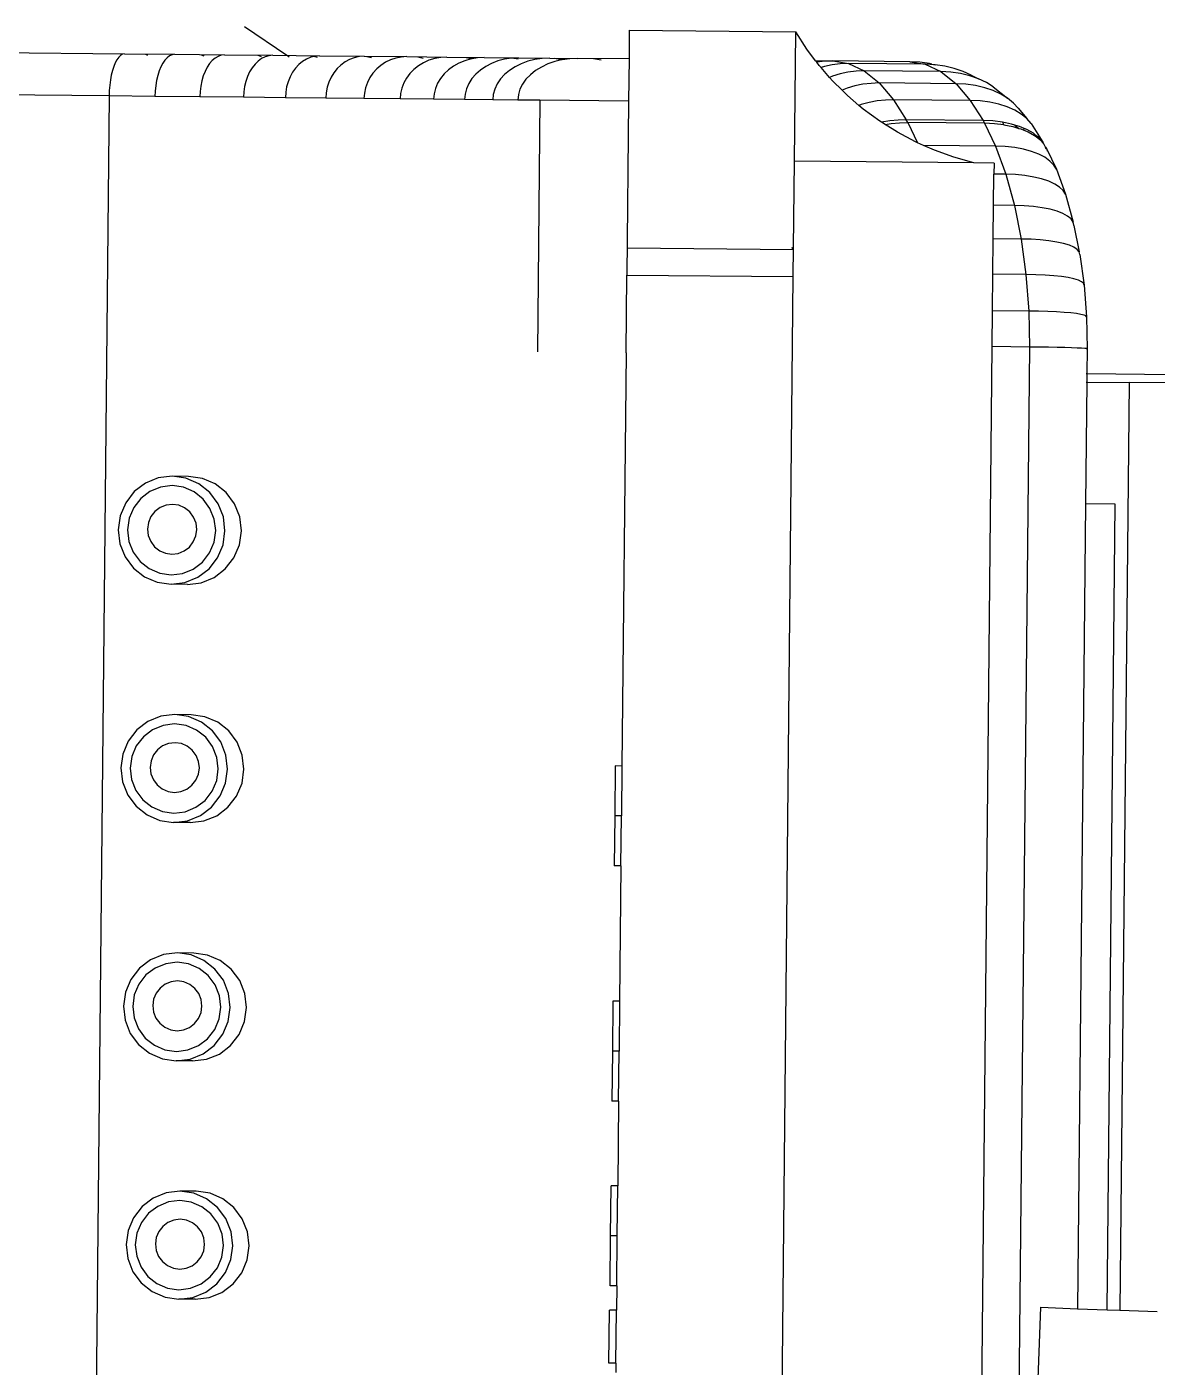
# Model space of a CAD drawing. Extents: x 3485972 to 3601240, y -625657 to -591207.
# Drawn here: x 3495719.3 to 3495878.5, y -607946.4 to -607757.7 of the extents above; entities that cross this region are included whole.
import ezdxf

# ---------------------------------------------------------------- set-up
doc = ezdxf.new("R2010")
doc.units = 0
doc.header["$LTSCALE"] = 6
doc.header["$MEASUREMENT"] = 0
doc.layers.add('medical equipment', color=171, linetype='CONTINUOUS', lineweight=25)

msp = doc.modelspace()

# ---------------------------------------------------------------- linework, layer by layer
at = {"layer": 'medical equipment'}
for p, q in [((3495755.9, -607761.68), (3495749.96, -607757.65)), ((3495804.15, -607758.1), (3495804.11, -607762.16)), ((3495804.15, -607758.1), (3495827.59, -607758.34)), ((3495827.4, -607776.55), (3495827.59, -607758.34)), ((3495829.16, -607760.78), (3495827.59, -607758.34)), ((3495708.17, -607761.2), (3495733.04, -607761.45)), ((3495733.04, -607761.45), (3495732.76, -607761.51)), ((3495733.04, -607761.45), (3495740.08, -607761.52)), ((3495830.4, -607762.43), (3495829.16, -607760.78)), ((3495731.53, -607763.22), (3495731.34, -607763.8)), ((3495731.74, -607762.71), (3495731.53, -607763.22)), ((3495731.97, -607762.28), (3495731.74, -607762.71)), ((3495732.22, -607761.93), (3495731.97, -607762.28)), ((3495732.49, -607761.67), (3495732.22, -607761.93)), ((3495732.76, -607761.51), (3495732.49, -607761.67)), ((3495736.31, -607761.71), (3495736.02, -607761.55)), ((3495738.16, -607763.29), (3495737.92, -607763.87)), ((3495738.43, -607762.78), (3495738.16, -607763.29)), ((3495738.72, -607762.34), (3495738.43, -607762.78)), ((3495739.04, -607762), (3495738.72, -607762.34)), ((3495739.38, -607761.74), (3495739.04, -607762)), ((3495739.73, -607761.58), (3495739.38, -607761.74)), ((3495740.08, -607761.52), (3495739.73, -607761.58)), ((3495740.08, -607761.52), (3495747.1, -607761.59)), ((3495744.25, -607761.79), (3495743.87, -607761.62)), ((3495744.68, -607763.35), (3495744.38, -607763.93)), ((3495745.02, -607762.84), (3495744.68, -607763.35)), ((3495745.39, -607762.41), (3495745.02, -607762.84)), ((3495745.79, -607762.06), (3495745.39, -607762.41)), ((3495746.22, -607761.81), (3495745.79, -607762.06)), ((3495746.65, -607761.65), (3495746.22, -607761.81)), ((3495747.1, -607761.59), (3495746.65, -607761.65)), ((3495747.1, -607761.59), (3495753.92, -607761.66)), ((3495751.42, -607762.91), (3495751.02, -607763.42)), ((3495751.87, -607762.47), (3495751.42, -607762.91)), ((3495752.35, -607762.13), (3495751.87, -607762.47)), ((3495752.35, -607761.87), (3495751.88, -607761.7)), ((3495752.86, -607761.88), (3495752.35, -607762.13)), ((3495753.39, -607761.72), (3495752.86, -607761.88)), ((3495753.92, -607761.66), (3495753.39, -607761.72)), ((3495753.92, -607761.66), (3495760.5, -607761.73)), ((3495756.24, -607761.91), (3495755.99, -607761.75)), ((3495757.6, -607762.97), (3495757.13, -607763.48)), ((3495758.12, -607762.54), (3495757.6, -607762.97)), ((3495758.68, -607762.19), (3495758.12, -607762.54)), ((3495759.27, -607761.94), (3495758.68, -607762.19)), ((3495759.76, -607761.81), (3495759.27, -607761.94)), ((3495759.76, -607761.81), (3495759.65, -607761.78)), ((3495759.88, -607761.78), (3495759.76, -607761.81)), ((3495760.22, -607761.95), (3495759.76, -607761.81)), ((3495760.5, -607761.73), (3495759.88, -607761.78)), ((3495760.5, -607761.73), (3495766.8, -607761.79)), ((3495763.52, -607763.03), (3495762.99, -607763.54)), ((3495764.11, -607762.6), (3495763.52, -607763.03)), ((3495764.74, -607762.25), (3495764.11, -607762.6)), ((3495765.41, -607762), (3495764.74, -607762.25)), ((3495766.1, -607761.85), (3495765.41, -607762)), ((3495766.8, -607761.79), (3495766.1, -607761.85)), ((3495766.8, -607761.79), (3495772.79, -607761.85)), ((3495767.82, -607762.03), (3495767.16, -607761.86)), ((3495769.15, -607763.08), (3495768.56, -607763.59)), ((3495769.8, -607762.65), (3495769.15, -607763.08)), ((3495770.5, -607762.31), (3495769.8, -607762.65)), ((3495771.24, -607762.06), (3495770.5, -607762.31)), ((3495772.01, -607761.91), (3495771.24, -607762.06)), ((3495772.79, -607761.85), (3495772.01, -607761.91)), ((3495772.79, -607761.85), (3495778.43, -607761.91)), ((3495774.44, -607763.14), (3495773.8, -607763.64)), ((3495775.09, -607762.1), (3495774.35, -607761.93)), ((3495775.15, -607762.71), (3495774.44, -607763.14)), ((3495775.92, -607762.37), (3495775.15, -607762.71)), ((3495776.73, -607762.12), (3495775.92, -607762.37)), ((3495777.58, -607761.96), (3495776.73, -607762.12)), ((3495778.43, -607761.91), (3495777.58, -607761.96)), ((3495778.43, -607761.91), (3495783.69, -607761.96)), ((3495779.38, -607763.19), (3495778.68, -607763.69)), ((3495780.15, -607762.76), (3495779.38, -607763.19)), ((3495780.98, -607762.42), (3495780.15, -607762.76)), ((3495781.86, -607762.17), (3495780.98, -607762.42)), ((3495781.86, -607762.17), (3495781.17, -607762)), ((3495781.93, -607762.15), (3495781.86, -607762.17)), ((3495782.01, -607762.17), (3495781.93, -607762.15)), ((3495782.76, -607762.01), (3495782.01, -607762.17)), ((3495783.69, -607761.96), (3495782.76, -607762.01)), ((3495783.93, -607763.23), (3495783.18, -607763.74)), ((3495783.69, -607761.96), (3495788.53, -607762.01)), ((3495784.75, -607762.8), (3495783.93, -607763.23)), ((3495785.64, -607762.46), (3495784.75, -607762.8)), ((3495786.57, -607762.21), (3495785.64, -607762.46)), ((3495787.54, -607762.06), (3495786.57, -607762.21)), ((3495788.06, -607763.27), (3495787.27, -607763.78)), ((3495787.61, -607762.06), (3495787.54, -607762.06)), ((3495788.53, -607762.01), (3495787.61, -607762.06)), ((3495788.51, -607762.23), (3495787.61, -607762.06)), ((3495788.93, -607762.85), (3495788.06, -607763.27)), ((3495788.53, -607762.01), (3495792.94, -607762.05)), ((3495789.87, -607762.5), (3495788.93, -607762.85)), ((3495790.86, -607762.26), (3495789.87, -607762.5)), ((3495791.89, -607762.1), (3495790.86, -607762.26)), ((3495791.76, -607763.31), (3495790.93, -607763.81)), ((3495792.67, -607762.88), (3495791.76, -607763.31)), ((3495792.94, -607762.05), (3495791.89, -607762.1)), ((3495793.65, -607762.54), (3495792.67, -607762.88)), ((3495792.94, -607762.05), (3495796.87, -607762.09)), ((3495794.58, -607762.29), (3495793.6, -607762.12)), ((3495794.58, -607762.29), (3495793.65, -607762.54)), ((3495794.69, -607762.29), (3495794.58, -607762.29)), ((3495795.77, -607762.14), (3495794.69, -607762.29)), ((3495796.87, -607762.09), (3495795.77, -607762.14)), ((3495804.11, -607762.16), (3495796.87, -607762.09)), ((3495800.17, -607762.35), (3495799.12, -607762.18)), ((3495804.11, -607762.16), (3495804.05, -607768.12)), ((3495830.4, -607762.43), (3495832.84, -607762.45)), ((3495830.57, -607762.65), (3495830.4, -607762.43)), ((3495831.7, -607762.5), (3495830.57, -607762.65)), ((3495830.91, -607763.11), (3495830.57, -607762.65)), ((3495831.17, -607763.4), (3495830.91, -607763.11)), ((3495831.65, -607763.25), (3495831.17, -607763.4)), ((3495832.74, -607763.01), (3495831.65, -607763.25)), ((3495832.84, -607762.45), (3495831.7, -607762.5)), ((3495833.87, -607762.86), (3495832.74, -607763.01)), ((3495843.65, -607762.56), (3495832.84, -607762.45)), ((3495832.84, -607762.45), (3495835.02, -607762.8)), ((3495835.02, -607762.8), (3495833.87, -607762.86)), ((3495845.83, -607762.91), (3495835.02, -607762.8)), ((3495835.02, -607762.8), (3495837.23, -607763.85)), ((3495845.06, -607762.63), (3495843.65, -607762.56)), ((3495843.65, -607762.56), (3495845.83, -607762.91)), ((3495846.44, -607762.83), (3495845.06, -607762.63)), ((3495847.24, -607762.99), (3495845.83, -607762.91)), ((3495845.83, -607762.91), (3495848.05, -607763.96)), ((3495846.76, -607762.91), (3495846.44, -607762.83)), ((3495846.76, -607762.91), (3495847.24, -607762.99)), ((3495848.61, -607763.19), (3495847.24, -607762.99)), ((3495849.93, -607763.5), (3495848.61, -607763.19)), ((3495731.05, -607765.14), (3495730.95, -607765.87)), ((3495731.18, -607764.44), (3495731.05, -607765.14)), ((3495731.34, -607763.8), (3495731.18, -607764.44)), ((3495737.55, -607765.2), (3495737.43, -607765.93)), ((3495737.72, -607764.51), (3495737.55, -607765.2)), ((3495737.92, -607763.87), (3495737.72, -607764.51)), ((3495744.13, -607764.57), (3495743.93, -607765.27)), ((3495744.38, -607763.93), (3495744.13, -607764.57)), ((3495750.36, -607764.64), (3495750.12, -607765.33)), ((3495750.66, -607764), (3495750.36, -607764.64)), ((3495751.02, -607763.42), (3495750.66, -607764)), ((3495756.37, -607764.7), (3495756.09, -607765.39)), ((3495756.72, -607764.06), (3495756.37, -607764.7)), ((3495757.13, -607763.48), (3495756.72, -607764.06)), ((3495762.13, -607764.75), (3495761.81, -607765.44)), ((3495762.52, -607764.11), (3495762.13, -607764.75)), ((3495762.99, -607763.54), (3495762.52, -607764.11)), ((3495767.6, -607764.81), (3495767.25, -607765.5)), ((3495768.04, -607764.17), (3495767.6, -607764.81)), ((3495768.56, -607763.59), (3495768.04, -607764.17)), ((3495772.75, -607764.86), (3495772.37, -607765.55)), ((3495773.23, -607764.22), (3495772.75, -607764.86)), ((3495773.8, -607763.64), (3495773.23, -607764.22)), ((3495777.55, -607764.91), (3495777.14, -607765.6)), ((3495778.07, -607764.27), (3495777.55, -607764.91)), ((3495778.68, -607763.69), (3495778.07, -607764.27)), ((3495781.98, -607764.95), (3495781.54, -607765.64)), ((3495782.53, -607764.31), (3495781.98, -607764.95)), ((3495783.18, -607763.74), (3495782.53, -607764.31)), ((3495786, -607764.99), (3495785.53, -607765.68)), ((3495786.58, -607764.36), (3495786, -607764.99)), ((3495787.27, -607763.78), (3495786.58, -607764.36)), ((3495789.59, -607765.03), (3495789.11, -607765.72)), ((3495790.21, -607764.39), (3495789.59, -607765.03)), ((3495790.93, -607763.81), (3495790.21, -607764.39)), ((3495832.37, -607764.78), (3495831.17, -607763.4)), ((3495832.77, -607764.62), (3495832.37, -607764.78)), ((3495832.82, -607765.3), (3495832.37, -607764.78)), ((3495833.84, -607764.29), (3495832.77, -607764.62)), ((3495834.95, -607764.05), (3495833.84, -607764.29)), ((3495836.09, -607763.9), (3495834.95, -607764.05)), ((3495837.23, -607763.85), (3495836.09, -607763.9)), ((3495848.05, -607763.96), (3495837.23, -607763.85)), ((3495837.23, -607763.85), (3495839.37, -607765.56)), ((3495849.45, -607764.03), (3495848.05, -607763.96)), ((3495848.05, -607763.96), (3495850.18, -607765.67)), ((3495850.81, -607764.23), (3495849.45, -607764.03)), ((3495851.17, -607763.93), (3495849.93, -607763.5)), ((3495852.12, -607764.54), (3495850.81, -607764.23)), ((3495852.31, -607764.47), (3495851.17, -607763.93)), ((3495853.33, -607764.96), (3495852.12, -607764.54)), ((3495852.33, -607764.48), (3495852.31, -607764.47)), ((3495852.33, -607764.48), (3495853.33, -607764.96)), ((3495854.45, -607765.48), (3495853.33, -607764.96)), ((3495730.87, -607767.39), (3495589.4, -607765.98)), ((3495730.89, -607766.62), (3495730.87, -607767.39)), ((3495730.95, -607765.87), (3495730.89, -607766.62)), ((3495737.36, -607766.69), (3495737.33, -607767.46)), ((3495737.43, -607765.93), (3495737.36, -607766.69)), ((3495743.68, -607766.75), (3495743.65, -607767.52)), ((3495743.78, -607765.99), (3495743.68, -607766.75)), ((3495743.93, -607765.27), (3495743.78, -607765.99)), ((3495749.83, -607766.81), (3495749.78, -607767.58)), ((3495749.94, -607766.06), (3495749.83, -607766.81)), ((3495750.12, -607765.33), (3495749.94, -607766.06)), ((3495755.76, -607766.87), (3495755.71, -607767.64)), ((3495755.88, -607766.12), (3495755.76, -607766.87)), ((3495756.09, -607765.39), (3495755.88, -607766.12)), ((3495761.44, -607766.93), (3495761.38, -607767.7)), ((3495761.58, -607766.17), (3495761.44, -607766.93)), ((3495761.81, -607765.44), (3495761.58, -607766.17)), ((3495766.83, -607766.98), (3495766.77, -607767.75)), ((3495766.99, -607766.23), (3495766.83, -607766.98)), ((3495767.25, -607765.5), (3495766.99, -607766.23)), ((3495771.91, -607767.03), (3495771.85, -607767.8)), ((3495772.09, -607766.28), (3495771.91, -607767.03)), ((3495772.37, -607765.55), (3495772.09, -607766.28)), ((3495776.65, -607767.08), (3495776.58, -607767.85)), ((3495776.84, -607766.33), (3495776.65, -607767.08)), ((3495777.14, -607765.6), (3495776.84, -607766.33)), ((3495781.02, -607767.12), (3495780.94, -607767.89)), ((3495781.21, -607766.37), (3495781.02, -607767.12)), ((3495781.54, -607765.64), (3495781.21, -607766.37)), ((3495785.19, -607766.41), (3495784.98, -607767.16)), ((3495785.53, -607765.68), (3495785.19, -607766.41)), ((3495788.75, -607766.44), (3495788.53, -607767.2)), ((3495789.11, -607765.72), (3495788.75, -607766.44)), ((3495834.12, -607766.58), (3495832.82, -607765.3)), ((3495834.86, -607766.29), (3495834.12, -607766.58)), ((3495834.89, -607767.34), (3495834.12, -607766.58)), ((3495835.94, -607765.98), (3495834.86, -607766.29)), ((3495837.07, -607765.75), (3495835.94, -607765.98)), ((3495838.21, -607765.61), (3495837.07, -607765.75)), ((3495839.37, -607765.56), (3495838.21, -607765.61)), ((3495850.18, -607765.67), (3495839.37, -607765.56)), ((3495839.37, -607765.56), (3495841.38, -607767.91)), ((3495851.58, -607765.74), (3495850.18, -607765.67)), ((3495850.18, -607765.67), (3495852.19, -607768.02)), ((3495852.93, -607765.93), (3495851.58, -607765.74)), ((3495854.22, -607766.23), (3495852.93, -607765.93)), ((3495855.41, -607766.63), (3495854.22, -607766.23)), ((3495855.43, -607766.1), (3495854.45, -607765.48)), ((3495856.5, -607767.13), (3495855.41, -607766.63)), ((3495855.43, -607766.1), (3495857.45, -607767.72)), ((3495857.45, -607767.72), (3495856.5, -607767.13)), ((3495730.87, -607767.39), (3495726.9, -608163.44)), ((3495737.33, -607767.46), (3495730.87, -607767.39)), ((3495743.65, -607767.52), (3495737.33, -607767.46)), ((3495749.78, -607767.58), (3495743.65, -607767.52)), ((3495755.71, -607767.64), (3495749.78, -607767.58)), ((3495761.38, -607767.7), (3495755.71, -607767.64)), ((3495766.77, -607767.75), (3495761.38, -607767.7)), ((3495771.85, -607767.8), (3495766.77, -607767.75)), ((3495776.58, -607767.85), (3495771.85, -607767.8)), ((3495780.94, -607767.89), (3495776.58, -607767.85)), ((3495784.91, -607767.93), (3495780.94, -607767.89)), ((3495784.98, -607767.16), (3495784.91, -607767.93)), ((3495788.45, -607767.97), (3495784.91, -607767.93)), ((3495788.53, -607767.2), (3495788.45, -607767.97)), ((3495791.55, -607768), (3495788.45, -607767.97)), ((3495791.55, -607768), (3495791.2, -607803.4)), ((3495804.05, -607768.12), (3495791.55, -607768)), ((3495804.05, -607768.12), (3495803.8, -607792.6)), ((3495836.49, -607768.71), (3495834.89, -607767.34)), ((3495836.83, -607768.59), (3495836.49, -607768.71)), ((3495837.1, -607769.23), (3495836.49, -607768.71)), ((3495837.93, -607768.3), (3495836.83, -607768.59)), ((3495839.07, -607768.09), (3495837.93, -607768.3)), ((3495840.22, -607767.96), (3495839.07, -607768.09)), ((3495841.38, -607767.91), (3495840.22, -607767.96)), ((3495852.19, -607768.02), (3495841.38, -607767.91)), ((3495841.38, -607767.91), (3495843.17, -607770.74)), ((3495853.59, -607768.09), (3495852.19, -607768.02)), ((3495852.19, -607768.02), (3495853.98, -607770.85)), ((3495854.93, -607768.26), (3495853.59, -607768.09)), ((3495856.2, -607768.54), (3495854.93, -607768.26)), ((3495857.38, -607768.92), (3495856.2, -607768.54)), ((3495858.44, -607769.39), (3495857.38, -607768.92)), ((3495858.26, -607768.39), (3495857.45, -607767.72)), ((3495858.91, -607769.13), (3495858.26, -607768.39)), ((3495839.45, -607770.95), (3495837.1, -607769.23)), ((3495840.85, -607770.9), (3495839.7, -607771.1)), ((3495842.01, -607770.78), (3495840.85, -607770.9)), ((3495843.17, -607770.74), (3495842.01, -607770.78)), ((3495853.98, -607770.85), (3495843.17, -607770.74)), ((3495843.38, -607771.13), (3495843.17, -607770.74)), ((3495855.37, -607770.91), (3495853.98, -607770.85)), ((3495853.98, -607770.85), (3495854.19, -607771.24)), ((3495859.36, -607769.94), (3495858.44, -607769.39)), ((3495858.91, -607769.13), (3495860.13, -607770.57)), ((3495860.13, -607770.57), (3495859.36, -607769.94)), ((3495860.74, -607771.26), (3495860.13, -607770.57)), ((3495839.7, -607771.1), (3495839.45, -607770.95)), ((3495840.19, -607771.43), (3495839.7, -607771.1)), ((3495840.19, -607771.43), (3495841.06, -607771.28)), ((3495841.91, -607772.5), (3495840.19, -607771.43)), ((3495841.06, -607771.28), (3495842.22, -607771.17)), ((3495844.47, -607773.87), (3495841.91, -607772.5)), ((3495842.22, -607771.17), (3495843.38, -607771.13)), ((3495854.19, -607771.24), (3495843.38, -607771.13)), ((3495843.38, -607771.13), (3495844.74, -607773.99)), ((3495855.59, -607771.3), (3495854.19, -607771.24)), ((3495854.19, -607771.24), (3495855.73, -607774.46)), ((3495856.71, -607771.08), (3495855.37, -607770.91)), ((3495856.92, -607771.46), (3495855.59, -607771.3)), ((3495857.97, -607771.34), (3495856.71, -607771.08)), ((3495856.71, -607771.08), (3495856.92, -607771.46)), ((3495856.92, -607771.46), (3495858.18, -607771.71)), ((3495858.45, -607771.49), (3495857.97, -607771.34)), ((3495858.18, -607771.71), (3495859.04, -607771.96)), ((3495858.45, -607771.49), (3495859.04, -607771.96)), ((3495859.13, -607771.69), (3495858.45, -607771.49)), ((3495859.04, -607771.96), (3495859.32, -607772.04)), ((3495859.76, -607771.96), (3495859.13, -607771.69)), ((3495859.32, -607772.04), (3495859.74, -607772.22)), ((3495859.74, -607772.22), (3495859.76, -607771.96)), ((3495859.74, -607772.22), (3495860.35, -607772.46)), ((3495860.17, -607772.13), (3495859.76, -607771.96)), ((3495861.07, -607772.65), (3495860.17, -607772.13)), ((3495860.35, -607772.46), (3495861.24, -607772.96)), ((3495860.74, -607771.26), (3495862.4, -607773.89)), ((3495861.43, -607772.94), (3495861.07, -607772.65)), ((3495844.74, -607773.99), (3495844.47, -607773.87)), ((3495845.58, -607774.36), (3495844.74, -607773.99)), ((3495855.73, -607774.46), (3495845.58, -607774.36)), ((3495847.13, -607775.04), (3495845.58, -607774.36)), ((3495857.12, -607774.51), (3495855.73, -607774.46)), ((3495855.73, -607774.46), (3495857.18, -607778.42)), ((3495858.45, -607774.66), (3495857.12, -607774.51)), ((3495859.69, -607774.89), (3495858.45, -607774.66)), ((3495861.24, -607772.96), (3495861.45, -607773.12)), ((3495861.45, -607773.12), (3495861.43, -607772.94)), ((3495861.82, -607773.24), (3495861.43, -607772.94)), ((3495861.45, -607773.12), (3495861.97, -607773.52)), ((3495862.4, -607773.89), (3495861.82, -607773.24)), ((3495861.97, -607773.52), (3495862.53, -607774.13)), ((3495862.53, -607774.13), (3495862.4, -607773.89)), ((3495862.8, -607774.59), (3495862.53, -607774.13)), ((3495862.89, -607774.9), (3495862.8, -607774.59)), ((3495862.8, -607774.59), (3495862.92, -607774.8)), ((3495827.24, -607792.83), (3495827.4, -607776.55)), ((3495852.68, -607776.8), (3495827.4, -607776.55)), ((3495849.87, -607776.02), (3495847.13, -607775.04)), ((3495852.68, -607776.8), (3495849.87, -607776.02)), ((3495860.83, -607775.2), (3495859.69, -607774.89)), ((3495861.84, -607775.58), (3495860.83, -607775.2)), ((3495862.7, -607776.03), (3495861.84, -607775.58)), ((3495863.41, -607776.55), (3495862.7, -607776.03)), ((3495862.92, -607774.8), (3495864.31, -607777.72)), ((3495862.92, -607774.8), (3495863.02, -607775.16)), ((3495863.95, -607777.11), (3495863.41, -607776.55)), ((3495855.53, -607776.83), (3495852.68, -607776.8)), ((3495855.47, -607782.78), (3495855.52, -607778.4)), ((3495855.53, -607776.83), (3495855.52, -607778.4)), ((3495857.18, -607778.42), (3495855.52, -607778.4)), ((3495858.57, -607778.47), (3495857.18, -607778.42)), ((3495857.18, -607778.42), (3495858.4, -607782.81)), ((3495864.31, -607777.72), (3495863.95, -607777.11)), ((3495864.31, -607777.72), (3495865.6, -607781.24)), ((3495859.89, -607778.6), (3495858.57, -607778.47)), ((3495861.12, -607778.8), (3495859.89, -607778.6)), ((3495862.24, -607779.06), (3495861.12, -607778.8)), ((3495863.24, -607779.4), (3495862.24, -607779.06)), ((3495864.08, -607779.79), (3495863.24, -607779.4)), ((3495864.76, -607780.23), (3495864.08, -607779.79)), ((3495865.27, -607780.72), (3495864.76, -607780.23)), ((3495865.6, -607781.24), (3495865.27, -607780.72)), ((3495865.6, -607781.24), (3495866.68, -607785.14)), ((3495855.43, -607787.5), (3495855.47, -607782.78)), ((3495858.4, -607782.81), (3495855.47, -607782.78)), ((3495859.78, -607782.85), (3495858.4, -607782.81)), ((3495858.4, -607782.81), (3495859.35, -607787.54)), ((3495861.1, -607782.96), (3495859.78, -607782.85)), ((3495862.32, -607783.12), (3495861.1, -607782.96)), ((3495863.43, -607783.35), (3495862.32, -607783.12)), ((3495864.41, -607783.62), (3495863.43, -607783.35)), ((3495865.23, -607783.94), (3495864.41, -607783.62)), ((3495865.89, -607784.31), (3495865.23, -607783.94)), ((3495866.38, -607784.71), (3495865.89, -607784.31)), ((3495866.68, -607785.14), (3495866.38, -607784.71)), ((3495866.79, -607785.59), (3495866.68, -607785.14)), ((3495866.78, -607785.65), (3495866.79, -607785.59)), ((3495866.78, -607785.65), (3495867.53, -607789.34)), ((3495855.38, -607792.48), (3495855.43, -607787.5)), ((3495859.35, -607787.54), (3495855.43, -607787.5)), ((3495860.74, -607787.57), (3495859.35, -607787.54)), ((3495859.35, -607787.54), (3495860.03, -607792.53)), ((3495862.05, -607787.66), (3495860.74, -607787.57)), ((3495863.27, -607787.79), (3495862.05, -607787.66)), ((3495864.37, -607787.96), (3495863.27, -607787.79)), ((3495803.84, -607788.79), (3495827.28, -607789.03)), ((3495827.28, -607789.03), (3495827.05, -607788.72)), ((3495865.33, -607788.17), (3495864.37, -607787.96)), ((3495866.14, -607788.42), (3495865.33, -607788.17)), ((3495866.78, -607788.7), (3495866.14, -607788.42)), ((3495867.25, -607789.01), (3495866.78, -607788.7)), ((3495867.53, -607789.34), (3495867.25, -607789.01)), ((3495867.62, -607789.69), (3495867.53, -607789.34)), ((3495867.62, -607789.69), (3495868.21, -607794.01)), ((3495803.69, -607803.54), (3495803.8, -607792.6)), ((3495803.8, -607792.6), (3495827.24, -607792.83)), ((3495823.64, -608152.35), (3495827.24, -607792.83)), ((3495855.32, -607797.64), (3495855.38, -607792.48)), ((3495860.03, -607792.53), (3495855.38, -607792.48)), ((3495861.42, -607792.56), (3495860.03, -607792.53)), ((3495860.03, -607792.53), (3495860.42, -607797.69)), ((3495862.73, -607792.62), (3495861.42, -607792.56)), ((3495863.94, -607792.71), (3495862.73, -607792.62)), ((3495865.03, -607792.83), (3495863.94, -607792.71)), ((3495865.98, -607792.97), (3495865.03, -607792.83)), ((3495866.78, -607793.15), (3495865.98, -607792.97)), ((3495867.41, -607793.34), (3495866.78, -607793.15)), ((3495867.87, -607793.55), (3495867.41, -607793.34)), ((3495868.13, -607793.77), (3495867.87, -607793.55)), ((3495868.21, -607794.01), (3495868.13, -607793.77)), ((3495868.21, -607794.01), (3495868.55, -607798.48)), ((3495855.27, -607802.69), (3495855.32, -607797.64)), ((3495860.42, -607797.69), (3495855.32, -607797.64)), ((3495861.81, -607797.71), (3495860.42, -607797.69)), ((3495860.42, -607797.69), (3495860.52, -607802.75)), ((3495863.12, -607797.75), (3495861.81, -607797.71)), ((3495864.32, -607797.8), (3495863.12, -607797.75)), ((3495865.41, -607797.87), (3495864.32, -607797.8)), ((3495866.36, -607797.95), (3495865.41, -607797.87)), ((3495867.15, -607798.04), (3495866.36, -607797.95)), ((3495867.78, -607798.14), (3495867.15, -607798.04)), ((3495868.22, -607798.24), (3495867.78, -607798.14)), ((3495868.48, -607798.36), (3495868.22, -607798.24)), ((3495868.55, -607798.48), (3495868.48, -607798.36)), ((3495868.49, -607798.54), (3495868.55, -607798.48)), ((3495868.55, -607798.48), (3495868.63, -607803)), ((3495852.01, -608129.4), (3495855.27, -607802.69)), ((3495860.52, -607802.75), (3495855.27, -607802.69)), ((3495860.52, -607802.75), (3495857.25, -608129.45)), ((3495861.9, -607802.76), (3495860.52, -607802.75)), ((3495863.21, -607802.78), (3495861.9, -607802.76)), ((3495864.42, -607802.8), (3495863.21, -607802.78)), ((3495865.5, -607802.83), (3495864.42, -607802.8)), ((3495866.45, -607802.85), (3495865.5, -607802.83)), ((3495867.24, -607802.88), (3495866.45, -607802.85)), ((3495867.87, -607802.91), (3495867.24, -607802.88)), ((3495868.31, -607802.94), (3495867.87, -607802.91)), ((3495868.57, -607802.97), (3495868.31, -607802.94)), ((3495868.63, -607803), (3495868.57, -607802.97)), ((3495803.69, -607803.54), (3495803.11, -607861.75)), ((3495868.57, -607803.02), (3495868.63, -607803)), ((3495868.63, -607803), (3495868.6, -607806.48)), ((3495868.53, -607806.48), (3495868.6, -607806.48)), ((3495868.6, -607806.48), (3495868.59, -607807.67)), ((3495868.6, -607806.48), (3495880.79, -607806.61)), ((3495868.59, -607807.67), (3495868.41, -607824.82)), ((3495868.52, -607807.67), (3495868.59, -607807.67)), ((3495868.59, -607807.67), (3495874.55, -607807.73)), ((3495874.55, -607807.73), (3495873.25, -607938.38)), ((3495879.84, -607807.78), (3495874.55, -607807.73)), ((3495737.8, -607821.18), (3495735.98, -607821.92)), ((3495739.75, -607820.94), (3495737.8, -607821.18)), ((3495741.69, -607821.22), (3495739.75, -607820.94)), ((3495742.05, -607820.96), (3495739.75, -607820.94)), ((3495743.5, -607822), (3495741.69, -607821.22)), ((3495744, -607821.24), (3495742.05, -607820.96)), ((3495745.8, -607822.02), (3495744, -607821.24)), ((3495734.41, -607823.11), (3495733.2, -607824.67)), ((3495735.98, -607821.92), (3495734.41, -607823.11)), ((3495736.62, -607823.07), (3495735.33, -607824.06)), ((3495738.13, -607822.46), (3495736.62, -607823.07)), ((3495739.74, -607822.26), (3495738.13, -607822.46)), ((3495741.34, -607822.49), (3495739.74, -607822.26)), ((3495742.83, -607823.14), (3495741.34, -607822.49)), ((3495744.11, -607824.15), (3495742.83, -607823.14)), ((3495745.04, -607823.22), (3495743.5, -607822)), ((3495746.22, -607824.81), (3495745.04, -607823.22)), ((3495747.35, -607823.24), (3495745.8, -607822.02)), ((3495748.53, -607824.83), (3495747.35, -607823.24)), ((3495733.2, -607824.67), (3495732.43, -607826.5)), ((3495734.33, -607825.35), (3495733.69, -607826.86)), ((3495735.33, -607824.06), (3495734.33, -607825.35)), ((3495738.05, -607825.35), (3495737.32, -607825.9)), ((3495738.89, -607825.01), (3495738.05, -607825.35)), ((3495739.78, -607824.9), (3495738.89, -607825.01)), ((3495740.68, -607825.03), (3495739.78, -607824.9)), ((3495741.51, -607825.39), (3495740.68, -607825.03)), ((3495742.23, -607825.95), (3495741.51, -607825.39)), ((3495745.08, -607825.46), (3495744.11, -607824.15)), ((3495745.69, -607826.98), (3495745.08, -607825.46)), ((3495746.96, -607826.65), (3495746.22, -607824.81)), ((3495749.26, -607826.67), (3495748.53, -607824.83)), ((3495868.41, -607824.82), (3495867.28, -607938.16)), ((3495868.41, -607824.82), (3495868.35, -607824.82)), ((3495872.61, -607824.86), (3495868.41, -607824.82)), ((3495871.47, -607938.31), (3495872.61, -607824.86)), ((3495732.43, -607826.5), (3495732.15, -607828.47)), ((3495733.69, -607826.86), (3495733.46, -607828.48)), ((3495736.41, -607827.46), (3495736.28, -607828.37)), ((3495736.76, -607826.62), (3495736.41, -607827.46)), ((3495737.32, -607825.9), (3495736.76, -607826.62)), ((3495742.77, -607826.68), (3495742.23, -607825.95)), ((3495743.11, -607827.53), (3495742.77, -607826.68)), ((3495743.22, -607828.44), (3495743.11, -607827.53)), ((3495745.88, -607828.6), (3495745.69, -607826.98)), ((3495747.19, -607828.62), (3495746.96, -607826.65)), ((3495749.5, -607828.64), (3495749.26, -607826.67)), ((3495732.15, -607828.47), (3495732.39, -607830.44)), ((3495733.46, -607828.48), (3495733.66, -607830.11)), ((3495736.28, -607828.37), (3495736.39, -607829.28)), ((3495736.39, -607829.28), (3495736.73, -607830.13)), ((3495742.73, -607830.19), (3495743.09, -607829.34)), ((3495743.09, -607829.34), (3495743.22, -607828.44)), ((3495745.65, -607830.23), (3495745.88, -607828.6)), ((3495746.92, -607830.58), (3495747.19, -607828.62)), ((3495749.22, -607830.6), (3495749.5, -607828.64)), ((3495732.39, -607830.44), (3495733.12, -607832.28)), ((3495733.66, -607830.11), (3495734.26, -607831.62)), ((3495736.73, -607830.13), (3495737.27, -607830.86)), ((3495737.27, -607830.86), (3495737.99, -607831.42)), ((3495741.45, -607831.46), (3495742.18, -607830.91)), ((3495742.18, -607830.91), (3495742.73, -607830.19)), ((3495745.02, -607831.73), (3495745.65, -607830.23)), ((3495746.15, -607832.41), (3495746.92, -607830.58)), ((3495748.45, -607832.43), (3495749.22, -607830.6)), ((3495733.12, -607832.28), (3495734.3, -607833.86)), ((3495734.26, -607831.62), (3495735.24, -607832.93)), ((3495735.24, -607832.93), (3495736.51, -607833.94)), ((3495737.99, -607831.42), (3495738.82, -607831.78)), ((3495738.82, -607831.78), (3495739.71, -607831.91)), ((3495739.71, -607831.91), (3495740.61, -607831.8)), ((3495740.61, -607831.8), (3495741.45, -607831.46)), ((3495742.72, -607834.01), (3495744.02, -607833.02)), ((3495744.02, -607833.02), (3495745.02, -607831.73)), ((3495744.94, -607833.97), (3495746.15, -607832.41)), ((3495747.24, -607833.99), (3495748.45, -607832.43)), ((3495734.3, -607833.86), (3495735.85, -607835.09)), ((3495735.85, -607835.09), (3495737.65, -607835.86)), ((3495736.51, -607833.94), (3495738, -607834.59)), ((3495738, -607834.59), (3495739.61, -607834.82)), ((3495739.61, -607834.82), (3495741.22, -607834.62)), ((3495741.22, -607834.62), (3495742.72, -607834.01)), ((3495743.37, -607835.16), (3495744.94, -607833.97)), ((3495745.67, -607835.18), (3495747.24, -607833.99)), ((3495737.65, -607835.86), (3495739.6, -607836.14)), ((3495739.6, -607836.14), (3495741.55, -607835.9)), ((3495741.9, -607836.17), (3495739.6, -607836.14)), ((3495741.55, -607835.9), (3495743.37, -607835.16)), ((3495741.9, -607836.17), (3495743.85, -607835.93)), ((3495743.85, -607835.93), (3495745.67, -607835.18)), ((3495736.34, -607855.48), (3495734.78, -607856.67)), ((3495738.17, -607854.74), (3495736.34, -607855.48)), ((3495740.11, -607854.5), (3495738.17, -607854.74)), ((3495740.1, -607855.82), (3495738.49, -607856.02)), ((3495741.71, -607856.05), (3495740.1, -607855.82)), ((3495742.06, -607854.77), (3495740.11, -607854.5)), ((3495742.42, -607854.52), (3495740.11, -607854.5)), ((3495743.86, -607855.55), (3495742.06, -607854.77)), ((3495744.36, -607854.8), (3495742.42, -607854.52)), ((3495745.41, -607856.78), (3495743.86, -607855.55)), ((3495746.17, -607855.58), (3495744.36, -607854.8)), ((3495747.71, -607856.8), (3495746.17, -607855.58)), ((3495734.78, -607856.67), (3495733.56, -607858.23)), ((3495735.69, -607857.62), (3495734.69, -607858.91)), ((3495736.99, -607856.63), (3495735.69, -607857.62)), ((3495738.49, -607856.02), (3495736.99, -607856.63)), ((3495743.2, -607856.69), (3495741.71, -607856.05)), ((3495744.47, -607857.7), (3495743.2, -607856.69)), ((3495745.45, -607859.01), (3495744.47, -607857.7)), ((3495746.59, -607858.36), (3495745.41, -607856.78)), ((3495748.89, -607858.39), (3495747.71, -607856.8)), ((3495733.56, -607858.23), (3495732.79, -607860.06)), ((3495734.69, -607858.91), (3495734.06, -607860.41)), ((3495737.69, -607859.46), (3495737.13, -607860.18)), ((3495738.41, -607858.91), (3495737.69, -607859.46)), ((3495739.25, -607858.57), (3495738.41, -607858.91)), ((3495740.15, -607858.46), (3495739.25, -607858.57)), ((3495741.05, -607858.58), (3495740.15, -607858.46)), ((3495741.88, -607858.94), (3495741.05, -607858.58)), ((3495742.59, -607859.51), (3495741.88, -607858.94)), ((3495743.14, -607860.24), (3495742.59, -607859.51)), ((3495746.05, -607860.53), (3495745.45, -607859.01)), ((3495747.32, -607860.2), (3495746.59, -607858.36)), ((3495749.63, -607860.23), (3495748.89, -607858.39)), ((3495732.79, -607860.06), (3495732.52, -607862.02)), ((3495734.06, -607860.41), (3495733.83, -607862.04)), ((3495736.78, -607861.02), (3495736.65, -607861.93)), ((3495737.13, -607860.18), (3495736.78, -607861.02)), ((3495743.47, -607861.09), (3495743.14, -607860.24)), ((3495743.58, -607862), (3495743.47, -607861.09)), ((3495746.25, -607862.16), (3495746.05, -607860.53)), ((3495747.56, -607862.17), (3495747.32, -607860.2)), ((3495749.86, -607862.2), (3495749.63, -607860.23)), ((3495732.52, -607862.02), (3495732.76, -607863.99)), ((3495733.83, -607862.04), (3495734.03, -607863.66)), ((3495736.65, -607861.93), (3495736.76, -607862.83)), ((3495736.76, -607862.83), (3495737.1, -607863.68)), ((3495743.1, -607863.74), (3495743.45, -607862.9)), ((3495743.45, -607862.9), (3495743.58, -607862)), ((3495746.02, -607863.78), (3495746.25, -607862.16)), ((3495747.28, -607864.14), (3495747.56, -607862.17)), ((3495749.59, -607864.16), (3495749.86, -607862.2)), ((3495802.17, -607861.74), (3495802.1, -607868.77)), ((3495803.11, -607861.75), (3495802.17, -607861.74)), ((3495803.11, -607861.75), (3495803.04, -607868.78)), ((3495732.76, -607863.99), (3495733.49, -607865.83)), ((3495734.03, -607863.66), (3495734.63, -607865.18)), ((3495734.63, -607865.18), (3495735.6, -607866.49)), ((3495737.1, -607863.68), (3495737.64, -607864.41)), ((3495737.64, -607864.41), (3495738.35, -607864.98)), ((3495738.35, -607864.98), (3495739.18, -607865.34)), ((3495740.98, -607865.35), (3495741.82, -607865.01)), ((3495741.82, -607865.01), (3495742.54, -607864.46)), ((3495742.54, -607864.46), (3495743.1, -607863.74)), ((3495745.38, -607865.29), (3495746.02, -607863.78)), ((3495746.51, -607865.96), (3495747.28, -607864.14)), ((3495748.82, -607865.99), (3495749.59, -607864.16)), ((3495733.49, -607865.83), (3495734.67, -607867.42)), ((3495735.6, -607866.49), (3495736.88, -607867.5)), ((3495739.18, -607865.34), (3495740.08, -607865.47)), ((3495740.08, -607865.47), (3495740.98, -607865.35)), ((3495743.09, -607867.56), (3495744.38, -607866.58)), ((3495744.38, -607866.58), (3495745.38, -607865.29)), ((3495745.3, -607867.53), (3495746.51, -607865.96)), ((3495747.61, -607867.55), (3495748.82, -607865.99)), ((3495734.67, -607867.42), (3495736.21, -607868.64)), ((3495736.21, -607868.64), (3495738.02, -607869.42)), ((3495736.88, -607867.5), (3495738.37, -607868.14)), ((3495738.37, -607868.14), (3495739.98, -607868.37)), ((3495739.98, -607868.37), (3495741.58, -607868.18)), ((3495741.58, -607868.18), (3495743.09, -607867.56)), ((3495741.91, -607869.46), (3495743.73, -607868.72)), ((3495743.73, -607868.72), (3495745.3, -607867.53)), ((3495744.22, -607869.48), (3495746.04, -607868.74)), ((3495746.04, -607868.74), (3495747.61, -607867.55)), ((3495802.1, -607868.77), (3495802.03, -607875.8)), ((3495803.04, -607868.78), (3495802.1, -607868.77)), ((3495802.97, -607875.81), (3495803.04, -607868.78)), ((3495738.02, -607869.42), (3495739.96, -607869.7)), ((3495739.96, -607869.7), (3495741.91, -607869.46)), ((3495742.27, -607869.72), (3495739.96, -607869.7)), ((3495742.27, -607869.72), (3495744.22, -607869.48)), ((3495802.97, -607875.81), (3495802.03, -607875.8)), ((3495802.97, -607875.81), (3495802.78, -607894.87)), ((3495736.71, -607889.03), (3495735.14, -607890.23)), ((3495738.53, -607888.29), (3495736.71, -607889.03)), ((3495738.86, -607889.58), (3495737.36, -607890.19)), ((3495740.48, -607888.05), (3495738.53, -607888.29)), ((3495740.47, -607889.38), (3495738.86, -607889.58)), ((3495742.07, -607889.61), (3495740.47, -607889.38)), ((3495742.42, -607888.33), (3495740.48, -607888.05)), ((3495742.78, -607888.08), (3495740.48, -607888.05)), ((3495743.56, -607890.25), (3495742.07, -607889.61)), ((3495744.23, -607889.11), (3495742.42, -607888.33)), ((3495744.73, -607888.36), (3495742.78, -607888.08)), ((3495745.78, -607890.33), (3495744.23, -607889.11)), ((3495746.53, -607889.13), (3495744.73, -607888.36)), ((3495748.08, -607890.36), (3495746.53, -607889.13)), ((3495735.14, -607890.23), (3495733.93, -607891.79)), ((3495736.06, -607891.17), (3495735.06, -607892.46)), ((3495737.36, -607890.19), (3495736.06, -607891.17)), ((3495744.84, -607891.26), (3495743.56, -607890.25)), ((3495745.81, -607892.57), (3495744.84, -607891.26)), ((3495746.96, -607891.92), (3495745.78, -607890.33)), ((3495749.26, -607891.94), (3495748.08, -607890.36)), ((3495733.93, -607891.79), (3495733.16, -607893.61)), ((3495735.06, -607892.46), (3495734.42, -607893.97)), ((3495738.06, -607893.02), (3495737.5, -607893.74)), ((3495738.78, -607892.47), (3495738.06, -607893.02)), ((3495739.62, -607892.12), (3495738.78, -607892.47)), ((3495740.52, -607892.01), (3495739.62, -607892.12)), ((3495741.41, -607892.14), (3495740.52, -607892.01)), ((3495742.25, -607892.5), (3495741.41, -607892.14)), ((3495742.96, -607893.06), (3495742.25, -607892.5)), ((3495743.5, -607893.8), (3495742.96, -607893.06)), ((3495746.42, -607894.09), (3495745.81, -607892.57)), ((3495747.69, -607893.76), (3495746.96, -607891.92)), ((3495749.99, -607893.78), (3495749.26, -607891.94)), ((3495733.16, -607893.61), (3495732.89, -607895.58)), ((3495734.42, -607893.97), (3495734.2, -607895.59)), ((3495737.14, -607894.58), (3495737.01, -607895.48)), ((3495737.01, -607895.48), (3495737.12, -607896.39)), ((3495737.5, -607893.74), (3495737.14, -607894.58)), ((3495743.84, -607894.64), (3495743.5, -607893.8)), ((3495743.95, -607895.55), (3495743.84, -607894.64)), ((3495746.61, -607895.72), (3495746.42, -607894.09)), ((3495747.92, -607895.73), (3495747.69, -607893.76)), ((3495750.23, -607895.75), (3495749.99, -607893.78)), ((3495801.84, -607894.86), (3495801.77, -607901.89)), ((3495802.78, -607894.87), (3495801.84, -607894.86)), ((3495802.78, -607894.87), (3495802.71, -607901.9)), ((3495732.89, -607895.58), (3495733.12, -607897.55)), ((3495734.2, -607895.59), (3495734.39, -607897.22)), ((3495734.39, -607897.22), (3495735, -607898.74)), ((3495737.12, -607896.39), (3495737.46, -607897.24)), ((3495737.46, -607897.24), (3495738.01, -607897.97)), ((3495742.91, -607898.02), (3495743.47, -607897.3)), ((3495743.47, -607897.3), (3495743.82, -607896.46)), ((3495743.82, -607896.46), (3495743.95, -607895.55)), ((3495745.75, -607898.85), (3495746.39, -607897.34)), ((3495746.39, -607897.34), (3495746.61, -607895.72)), ((3495747.65, -607897.7), (3495747.92, -607895.73)), ((3495749.95, -607897.72), (3495750.23, -607895.75)), ((3495733.12, -607897.55), (3495733.85, -607899.39)), ((3495735, -607898.74), (3495735.97, -607900.05)), ((3495738.01, -607897.97), (3495738.72, -607898.54)), ((3495738.72, -607898.54), (3495739.55, -607898.89)), ((3495739.55, -607898.89), (3495740.45, -607899.02)), ((3495740.45, -607899.02), (3495741.35, -607898.91)), ((3495741.35, -607898.91), (3495742.18, -607898.57)), ((3495742.18, -607898.57), (3495742.91, -607898.02)), ((3495744.75, -607900.14), (3495745.75, -607898.85)), ((3495746.88, -607899.52), (3495747.65, -607897.7)), ((3495749.18, -607899.54), (3495749.95, -607897.72)), ((3495733.85, -607899.39), (3495735.03, -607900.98)), ((3495735.03, -607900.98), (3495736.58, -607902.2)), ((3495735.97, -607900.05), (3495737.25, -607901.06)), ((3495737.25, -607901.06), (3495738.74, -607901.7)), ((3495741.95, -607901.73), (3495743.45, -607901.12)), ((3495743.45, -607901.12), (3495744.75, -607900.14)), ((3495744.1, -607902.28), (3495745.67, -607901.08)), ((3495745.67, -607901.08), (3495746.88, -607899.52)), ((3495746.4, -607902.3), (3495747.97, -607901.11)), ((3495747.97, -607901.11), (3495749.18, -607899.54)), ((3495736.58, -607902.2), (3495738.39, -607902.98)), ((3495738.39, -607902.98), (3495740.33, -607903.26)), ((3495738.74, -607901.7), (3495740.34, -607901.93)), ((3495740.33, -607903.26), (3495742.28, -607903.02)), ((3495740.34, -607901.93), (3495741.95, -607901.73)), ((3495742.28, -607903.02), (3495744.1, -607902.28)), ((3495744.58, -607903.04), (3495746.4, -607902.3)), ((3495801.77, -607901.89), (3495801.7, -607908.92)), ((3495802.71, -607901.9), (3495801.77, -607901.89)), ((3495802.64, -607908.93), (3495802.71, -607901.9)), ((3495742.63, -607903.28), (3495740.33, -607903.26)), ((3495742.63, -607903.28), (3495744.58, -607903.04)), ((3495802.64, -607908.93), (3495801.7, -607908.92)), ((3495802.64, -607908.93), (3495802.52, -607920.87)), ((3495738.9, -607921.85), (3495737.08, -607922.59)), ((3495740.85, -607921.61), (3495738.9, -607921.85)), ((3495742.79, -607921.89), (3495740.85, -607921.61)), ((3495743.15, -607921.63), (3495740.85, -607921.61)), ((3495744.6, -607922.67), (3495742.79, -607921.89)), ((3495745.09, -607921.91), (3495743.15, -607921.63)), ((3495801.51, -607927.9), (3495801.58, -607920.86)), ((3495802.52, -607920.87), (3495801.58, -607920.86)), ((3495802.45, -607927.91), (3495802.52, -607920.87)), ((3495735.51, -607923.78), (3495734.3, -607925.35)), ((3495737.08, -607922.59), (3495735.51, -607923.78)), ((3495737.72, -607923.75), (3495736.43, -607924.73)), ((3495739.23, -607923.13), (3495737.72, -607923.75)), ((3495740.83, -607922.94), (3495739.23, -607923.13)), ((3495742.44, -607923.17), (3495740.83, -607922.94)), ((3495743.93, -607923.81), (3495742.44, -607923.17)), ((3495746.14, -607923.89), (3495744.6, -607922.67)), ((3495746.9, -607922.69), (3495745.09, -607921.91)), ((3495748.45, -607923.91), (3495746.9, -607922.69)), ((3495734.3, -607925.35), (3495733.53, -607927.17)), ((3495736.43, -607924.73), (3495735.43, -607926.02)), ((3495739.98, -607925.68), (3495739.15, -607926.02)), ((3495740.88, -607925.57), (3495739.98, -607925.68)), ((3495741.78, -607925.7), (3495740.88, -607925.57)), ((3495745.21, -607924.82), (3495743.93, -607923.81)), ((3495746.18, -607926.13), (3495745.21, -607924.82)), ((3495747.32, -607925.48), (3495746.14, -607923.89)), ((3495748.05, -607927.32), (3495747.32, -607925.48)), ((3495749.63, -607925.5), (3495748.45, -607923.91)), ((3495750.36, -607927.34), (3495749.63, -607925.5)), ((3495733.53, -607927.17), (3495733.25, -607929.14)), ((3495734.79, -607927.53), (3495734.56, -607929.15)), ((3495735.43, -607926.02), (3495734.79, -607927.53)), ((3495737.86, -607927.29), (3495737.51, -607928.13)), ((3495738.42, -607926.57), (3495737.86, -607927.29)), ((3495739.15, -607926.02), (3495738.42, -607926.57)), ((3495742.61, -607926.06), (3495741.78, -607925.7)), ((3495743.32, -607926.62), (3495742.61, -607926.06)), ((3495743.87, -607927.35), (3495743.32, -607926.62)), ((3495744.21, -607928.2), (3495743.87, -607927.35)), ((3495746.78, -607927.65), (3495746.18, -607926.13)), ((3495748.29, -607929.29), (3495748.05, -607927.32)), ((3495750.6, -607929.31), (3495750.36, -607927.34)), ((3495733.25, -607929.14), (3495733.49, -607931.11)), ((3495734.56, -607929.15), (3495734.76, -607930.78)), ((3495737.51, -607928.13), (3495737.38, -607929.04)), ((3495737.38, -607929.04), (3495737.49, -607929.95)), ((3495744.19, -607930.02), (3495744.32, -607929.11)), ((3495744.32, -607929.11), (3495744.21, -607928.2)), ((3495746.75, -607930.9), (3495746.98, -607929.27)), ((3495746.98, -607929.27), (3495746.78, -607927.65)), ((3495748.02, -607931.25), (3495748.29, -607929.29)), ((3495750.32, -607931.28), (3495750.6, -607929.31)), ((3495801.44, -607934.93), (3495801.51, -607927.9)), ((3495802.45, -607927.91), (3495801.51, -607927.9)), ((3495802.38, -607934.94), (3495802.45, -607927.91)), ((3495733.49, -607931.11), (3495734.22, -607932.95)), ((3495734.76, -607930.78), (3495735.36, -607932.3)), ((3495737.49, -607929.95), (3495737.83, -607930.8)), ((3495737.83, -607930.8), (3495738.37, -607931.53)), ((3495743.27, -607931.58), (3495743.83, -607930.86)), ((3495743.83, -607930.86), (3495744.19, -607930.02)), ((3495746.12, -607932.4), (3495746.75, -607930.9)), ((3495747.25, -607933.08), (3495748.02, -607931.25)), ((3495749.55, -607933.1), (3495750.32, -607931.28)), ((3495734.22, -607932.95), (3495735.4, -607934.53)), ((3495735.36, -607932.3), (3495736.34, -607933.61)), ((3495738.37, -607931.53), (3495739.08, -607932.09)), ((3495739.08, -607932.09), (3495739.92, -607932.45)), ((3495739.92, -607932.45), (3495740.81, -607932.58)), ((3495740.81, -607932.58), (3495741.71, -607932.47)), ((3495741.71, -607932.47), (3495742.55, -607932.13)), ((3495742.55, -607932.13), (3495743.27, -607931.58)), ((3495745.12, -607933.69), (3495746.12, -607932.4)), ((3495746.04, -607934.64), (3495747.25, -607933.08)), ((3495748.34, -607934.66), (3495749.55, -607933.1)), ((3495735.4, -607934.53), (3495736.95, -607935.76)), ((3495736.34, -607933.61), (3495737.61, -607934.62)), ((3495737.61, -607934.62), (3495739.1, -607935.26)), ((3495742.32, -607935.29), (3495743.82, -607934.68)), ((3495743.82, -607934.68), (3495745.12, -607933.69)), ((3495744.47, -607935.83), (3495746.04, -607934.64)), ((3495746.77, -607935.86), (3495748.34, -607934.66)), ((3495802.38, -607934.94), (3495801.44, -607934.93)), ((3495802.38, -607934.94), (3495802.34, -607938.36)), ((3495736.95, -607935.76), (3495738.75, -607936.54)), ((3495738.75, -607936.54), (3495740.7, -607936.81)), ((3495739.1, -607935.26), (3495740.71, -607935.49)), ((3495740.7, -607936.81), (3495742.64, -607936.57)), ((3495743, -607936.84), (3495740.7, -607936.81)), ((3495740.71, -607935.49), (3495742.32, -607935.29)), ((3495742.64, -607936.57), (3495744.47, -607935.83)), ((3495743, -607936.84), (3495744.95, -607936.6)), ((3495744.95, -607936.6), (3495746.77, -607935.86)), ((3495801.26, -607945.83), (3495801.34, -607938.35)), ((3495802.34, -607938.36), (3495801.34, -607938.35)), ((3495802.27, -607945.84), (3495802.34, -607938.36)), ((3495860.15, -607991.38), (3495862.1, -607937.97)), ((3495862.1, -607937.97), (3495867.28, -607938.16)), ((3495867.28, -607938.16), (3495871.47, -607938.31)), ((3495871.47, -607938.31), (3495873.25, -607938.38)), ((3495873.25, -607938.38), (3495878.53, -607938.57)), ((3495802.27, -607945.84), (3495801.26, -607945.83)), ((3495802.27, -607945.84), (3495802.26, -607947.14))]:
    msp.add_line(p, q, dxfattribs=at)

doc.saveas('drawing.dxf')
